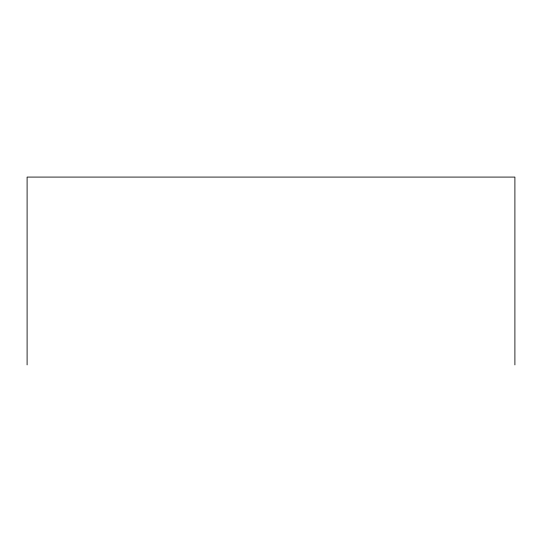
<?xml version="1.0" encoding="UTF-8"?>
<svg xmlns="http://www.w3.org/2000/svg" width="542" height="542" viewBox="0 0 542 542"><rect width="100%" height="100%" fill="white"/><g stroke="black" fill="none" stroke-linecap="round" stroke-linejoin="round"><path stroke-width="0.81" d="M514.9 364.915L514.9 177.085L27.1 177.085L27.1 364.915"/></g></svg>
